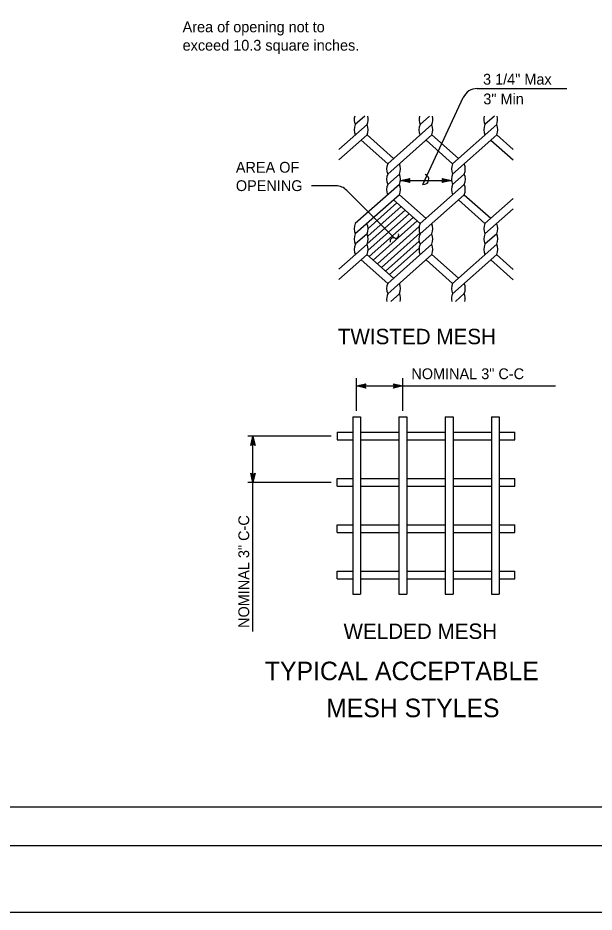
# Model space of a CAD drawing. Extents: x -894 to 866, y -472 to 714.
# Drawn here: x -182 to 192, y -472 to 107 of the extents above; entities that cross this region are included whole.
import ezdxf

# ---------------------------------------------------------------- set-up
doc = ezdxf.new("R2010")
doc.units = 0
for name, color, linetype in [('56 Stage 3 Anno', 7, 'Continuous'), ('57 Undefined', 7, 'Continuous'), ('60 Nongeo Data', 7, 'Continuous'), ('border_PLOTTING-ELEMENTS', 7, 'Continuous'), ('border_rw_22x34_Cut_Lines', 7, 'Continuous'), ('border_SHEET', 7, 'Continuous')]:
    doc.layers.add(name, color=color, linetype=linetype)

msp = doc.modelspace()

# ---------------------------------------------------------------- linework, layer by layer
at = {"layer": '56 Stage 3 Anno'}
for p, q in [((116.13, 61.3), (174.24, 61.3)), ((80.82, -0.78), (107.07, 55.52)), ((66.32, 1.68), (72.32, 3.01)), ((66.32, 1.68), (99.39, 1.68)), ((72.32, 0.34), (66.32, 1.68)), ((66.32, 1.68), (66.32, 1.68)), ((72.11, 0.7), (67.7, 1.68)), ((67.71, 1.69), (72.09, 2.65)), ((69.09, 1.68), (71.91, 2.31)), ((71.87, 1.06), (69.09, 1.68)), ((70.47, 1.68), (71.68, 1.95)), ((71.7, 1.4), (70.47, 1.68)), ((72.32, 3.01), (71.52, 1.68)), ((71.52, 1.68), (72.32, 0.34)), ((72.32, 3.01), (72.32, 3.01)), ((72.32, 0.34), (72.32, 0.34)), ((94.19, 1.68), (93.39, 3.02)), ((93.39, 3.02), (93.39, 3.02)), ((93.39, 3.02), (99.39, 1.68)), ((99.39, 1.68), (93.39, 0.35)), ((93.39, 0.35), (94.19, 1.68)), ((93.39, 0.35), (93.39, 0.35)), ((93.61, 2.67), (98.01, 1.68)), ((98, 1.68), (93.63, 0.71)), ((96.63, 1.68), (93.8, 1.06)), ((93.84, 2.31), (96.63, 1.68)), ((94.02, 1.96), (95.25, 1.68)), ((95.25, 1.68), (94.04, 1.42)), ((99.39, 1.68), (99.39, 1.68)), ((24.49, -1.76), (8.63, -1.76)), ((62.26, -35.39), (31.56, -4.69)), ((37.9, -147.47), (37.9, -126.47)), ((67.9, -147.47), (67.9, -126.47)), ((37.9, -131.47), (43.9, -130.14)), ((37.9, -131.47), (166.83, -131.47)), ((43.9, -132.81), (37.9, -131.47)), ((37.9, -131.47), (37.9, -131.47)), ((43.69, -132.46), (39.28, -131.47)), ((39.29, -131.47), (43.67, -130.5)), ((40.67, -131.48), (43.49, -130.85)), ((43.45, -132.1), (40.67, -131.48)), ((42.05, -131.48), (43.26, -131.21)), ((43.28, -131.75), (42.05, -131.48)), ((43.9, -130.14), (43.1, -131.47)), ((43.1, -131.47), (43.9, -132.81)), ((43.9, -130.14), (43.9, -130.14)), ((43.9, -132.81), (43.9, -132.81)), ((62.7, -131.47), (61.9, -130.13)), ((61.9, -130.13), (61.9, -130.13)), ((61.9, -130.13), (67.9, -131.47)), ((67.9, -131.47), (61.9, -132.8)), ((61.9, -132.8), (62.7, -131.47)), ((61.9, -132.8), (61.9, -132.8)), ((62.12, -130.49), (66.52, -131.47)), ((66.51, -131.48), (62.14, -132.44)), ((65.14, -131.47), (62.31, -132.1)), ((62.35, -130.85), (65.14, -131.47)), ((62.53, -131.2), (63.76, -131.47)), ((63.76, -131.47), (62.55, -131.74)), ((67.9, -131.47), (67.9, -131.47)), ((21.4, -163.97), (-32.59, -163.97)), ((-30.57, -169.97), (-29.23, -163.97)), ((-30.22, -169.76), (-29.23, -165.35)), ((-29.86, -169.52), (-29.23, -166.74)), ((-29.23, -290.62), (-29.23, -163.97)), ((-29.23, -163.97), (-29.23, -163.97)), ((-29.23, -163.97), (-27.9, -169.97)), ((-29.23, -165.36), (-28.26, -169.74)), ((-29.23, -166.74), (-28.61, -169.56)), ((-29.23, -169.17), (-30.57, -169.97)), ((-30.57, -169.97), (-30.57, -169.97)), ((-29.51, -169.35), (-29.23, -168.12)), ((-29.23, -168.12), (-28.97, -169.33)), ((-27.9, -169.97), (-29.23, -169.17)), ((-27.9, -169.97), (-27.9, -169.97)), ((-29.23, -193.97), (-30.56, -187.97)), ((-30.56, -187.97), (-30.56, -187.97)), ((-30.56, -187.97), (-29.23, -188.77)), ((-29.24, -192.58), (-30.2, -188.21)), ((-29.23, -191.21), (-29.86, -188.39)), ((-29.23, -189.83), (-29.5, -188.62)), ((-29.23, -188.77), (-27.89, -187.97)), ((-27.89, -187.97), (-29.23, -193.97)), ((-28.25, -188.19), (-29.23, -192.59)), ((-28.61, -188.42), (-29.23, -191.21)), ((-28.95, -188.6), (-29.23, -189.83)), ((-27.89, -187.97), (-27.89, -187.97)), ((21.4, -193.97), (-32.59, -193.97)), ((-29.23, -193.97), (-29.23, -193.97))]:
    msp.add_line(p, q, dxfattribs=at)
for centre, radius, start, end in [((116.13, 51.3), 10, 90, 155.00003), ((81.43, 2.44), 3.28, 259.17558, 73.28286), ((24.49, -11.76), 10, 45.00009, 90), ((63.15, -33.63), 2.06, 249.25125, 20.74892), ((61.69, -37.47), 2.06, 69.25125, 200.74892)]:
    msp.add_arc(centre, radius, start, end, dxfattribs=at)
at = {"layer": '60 Nongeo Data'}
for p, q in [((43.23, 43.36), (37.1, 37.91)), ((85.23, 43.36), (79.1, 37.91)), ((127.23, 43.36), (121.1, 37.91)), ((44.7, 37.98), (26.4, 21.7)), ((86.7, 37.98), (58.1, 12.53)), ((128.7, 37.98), (100.1, 12.53)), ((44.7, 31.29), (26.4, 15)), ((44.7, 31.22), (61.9, 15.91)), ((86.7, 31.29), (58.1, 5.84)), ((86.7, 31.22), (103.9, 15.91)), ((128.7, 31.29), (100.1, 5.83)), ((128.7, 31.22), (139.4, 21.69)), ((40.9, 27.91), (58.1, 12.6)), ((82.9, 27.91), (100.1, 12.6)), ((124.9, 27.91), (139.4, 15)), ((65.7, 5.91), (58.1, -0.86)), ((107.7, 5.91), (100.1, -0.86)), ((65.7, -0.79), (37.1, -26.24)), ((107.7, -0.79), (79.1, -26.24)), ((65.7, -7.48), (37.1, -32.94)), ((61.9, -10.86), (79.14, -26.21)), ((65.7, -7.55), (82.9, -22.86)), ((107.7, -7.48), (79.1, -32.94)), ((103.9, -10.86), (121.1, -26.17)), ((107.7, -7.48), (124.9, -22.79)), ((139.4, -9.89), (121.1, -26.17)), ((66.73, -15.16), (45.15, -34.38)), ((64.1, -12.82), (45.41, -29.45)), ((139.4, -16.58), (121.1, -32.87)), ((69.37, -17.51), (44.76, -39.4)), ((72, -19.85), (45.41, -43.51)), ((74.63, -22.19), (46.11, -47.58)), ((77.26, -24.53), (48.74, -49.92)), ((78.52, -28.1), (51.37, -52.26)), ((44.7, -32.87), (37.1, -39.63)), ((78.9, -32.45), (54, -54.61)), ((86.7, -32.87), (79.1, -39.63)), ((128.7, -32.8), (121.1, -39.56)), ((44.7, -39.56), (26.4, -55.85)), ((78.45, -37.54), (56.64, -56.95)), ((86.7, -39.56), (58.1, -65.01)), ((128.7, -39.49), (100.1, -64.94)), ((44.7, -46.25), (26.4, -62.54)), ((44.66, -46.29), (61.9, -61.64)), ((86.7, -46.25), (58.1, -71.71)), ((78.42, -42.25), (59.31, -59.25)), ((86.7, -46.32), (103.86, -61.6)), ((128.7, -46.18), (100.1, -71.64)), ((128.58, -46.29), (139.4, -55.92)), ((40.9, -49.64), (58.1, -64.95)), ((82.9, -49.64), (100.1, -64.95)), ((124.82, -49.64), (139.4, -62.61)), ((65.7, -71.64), (60.09, -76.64)), ((107.7, -71.57), (102.01, -76.64)), ((35.4, -151.47), (35.4, -266.47)), ((35.4, -151.47), (40.4, -151.47)), ((40.4, -151.47), (40.4, -266.47)), ((65.4, -151.47), (65.4, -266.47)), ((65.4, -151.47), (70.4, -151.47)), ((70.4, -151.47), (70.4, -266.47)), ((95.4, -151.47), (95.4, -266.47)), ((95.4, -151.47), (100.4, -151.47)), ((100.4, -151.47), (100.4, -266.47)), ((125.4, -151.47), (125.4, -266.47)), ((125.4, -151.47), (130.4, -151.47)), ((130.4, -151.47), (130.4, -266.47)), ((25.4, -161.47), (25.4, -166.47)), ((25.4, -161.47), (35.4, -161.47)), ((40.4, -161.47), (65.4, -161.47)), ((70.4, -161.47), (95.4, -161.47)), ((100.4, -161.47), (125.4, -161.47)), ((130.4, -161.47), (140.4, -161.47)), ((140.4, -166.47), (140.4, -161.47)), ((25.4, -166.47), (35.4, -166.47)), ((40.4, -166.47), (65.4, -166.47)), ((70.4, -166.47), (95.4, -166.47)), ((100.4, -166.47), (125.4, -166.47)), ((130.4, -166.47), (140.4, -166.47)), ((25.4, -196.47), (25.4, -191.47)), ((25.4, -191.47), (35.4, -191.47)), ((25.4, -196.47), (35.4, -196.47)), ((40.4, -191.47), (65.4, -191.47)), ((40.4, -196.47), (65.4, -196.47)), ((70.4, -191.47), (95.4, -191.47)), ((70.4, -196.47), (95.4, -196.47)), ((100.4, -191.47), (125.4, -191.47)), ((100.4, -196.47), (125.4, -196.47)), ((130.4, -191.47), (140.4, -191.47)), ((130.4, -196.47), (140.4, -196.47)), ((140.4, -196.47), (140.4, -191.47)), ((25.4, -226.47), (25.4, -221.47)), ((25.4, -221.47), (35.4, -221.47)), ((40.4, -221.47), (65.4, -221.47)), ((70.4, -221.47), (95.4, -221.47)), ((100.4, -221.47), (125.4, -221.47)), ((130.4, -221.47), (140.4, -221.47)), ((140.4, -226.47), (140.4, -221.47)), ((25.4, -226.47), (35.4, -226.47)), ((40.4, -226.47), (65.4, -226.47)), ((70.4, -226.47), (95.4, -226.47)), ((100.4, -226.47), (125.4, -226.47)), ((130.4, -226.47), (140.4, -226.47)), ((25.4, -256.47), (25.4, -251.47)), ((25.4, -251.47), (35.4, -251.47)), ((40.4, -251.47), (65.4, -251.47)), ((70.4, -251.47), (95.4, -251.47)), ((100.4, -251.47), (125.4, -251.47)), ((130.4, -251.47), (140.4, -251.47)), ((140.4, -256.47), (140.4, -251.47)), ((25.4, -256.47), (35.4, -256.47)), ((40.4, -256.47), (65.4, -256.47)), ((70.4, -256.47), (95.4, -256.47)), ((100.4, -256.47), (125.4, -256.47)), ((130.4, -256.47), (140.4, -256.47)), ((35.4, -266.47), (40.4, -266.47)), ((65.4, -266.47), (70.4, -266.47)), ((95.4, -266.47), (100.4, -266.47)), ((125.4, -266.47), (130.4, -266.47))]:
    msp.add_line(p, q, dxfattribs=at)
for centre, radius, start, end in [((44.56, 41.26), 8.17, 164.83008, 204.16968), ((36.77, 41.33), 8.61, 337.13704, 13.45878), ((86.52, 41.26), 8.14, 164.98224, 204.27111), ((78.3, 41.33), 9.05, 338.28631, 12.71709), ((128.51, 41.26), 8.13, 164.67102, 204.32306), ((120.35, 41.33), 9, 338.16464, 13.04086), ((44.1, 34.53), 7.77, 154.17881, 205.33275), ((36.13, 34.6), 9.22, 338.47509, 21.52491), ((86.28, 34.49), 7.95, 154.47002, 204.51616), ((78.31, 34.64), 9.04, 338.26857, 21.73143), ((128.71, 34.52), 8.33, 155.98606, 203.48952), ((120.28, 34.64), 9.06, 338.32348, 21.67652), ((65.27, 9.18), 7.91, 154.97773, 205.02227), ((57.56, 9.26), 8.8, 337.60852, 21.99686), ((107.47, 9.18), 8.09, 155.57654, 204.42346), ((99.53, 9.21), 8.81, 337.97715, 21.89594), ((65.28, 2.49), 7.92, 155.00466, 204.99534), ((57.6, 2.56), 8.76, 337.54608, 22.45392), ((107.16, 2.49), 7.81, 154.61612, 205.38389), ((100.04, 2.56), 8.36, 336.39807, 23.60194), ((64.96, -4.27), 7.66, 153.57788, 205.54629), ((57.41, -4.13), 8.94, 338.01708, 21.98292), ((107.43, -4.23), 8.07, 155.28834, 204.33518), ((99.8, -4.14), 8.58, 337.05292, 22.94708), ((44.04, -29.59), 7.71, 154.25914, 205.74086), ((37.71, -29.63), 7.71, 335.18198, 25.88604), ((86.52, -29.59), 8.14, 155.72005, 204.27995), ((78.72, -29.63), 8.61, 337.95412, 22.90589), ((128.73, -29.52), 8.33, 156.31542, 203.68458), ((120.5, -29.43), 8.86, 337.69986, 21.79199), ((44.03, -36.28), 7.7, 154.2262, 205.7738), ((36.14, -36.21), 9.19, 338.64554, 21.35446), ((86.14, -36.28), 7.79, 154.57104, 205.42896), ((78.94, -36.21), 8.45, 336.6737, 23.3263), ((128.39, -36.21), 8.02, 155.33546, 204.66454), ((120.52, -36.14), 8.84, 337.74664, 22.25337), ((44.79, -43.03), 8.4, 156.1528, 203.15986), ((37.4, -42.91), 8.03, 335.37497, 24.17756), ((86.52, -42.98), 8.14, 155.72103, 204.27897), ((78.55, -42.91), 8.81, 337.68003, 22.31998), ((129.88, -43.07), 9.45, 158.21979, 200.00348), ((120.29, -42.84), 9.05, 338.29513, 21.70487), ((65.36, -68.36), 8, 155.25515, 204.74485), ((57.9, -68.39), 8.45, 337.42165, 23.67415), ((107.14, -68.29), 7.79, 154.57008, 205.42992), ((99.62, -68.24), 8.74, 337.63246, 22.14246), ((65.72, -75.06), 8.32, 156.2735, 191.30471), ((57.89, -74.98), 8.5, 348.67196, 23.1825), ((107.49, -74.98), 8.11, 155.63869, 191.8695), ((99.08, -74.91), 9.25, 348.87127, 21.2141)]:
    msp.add_arc(centre, radius, start, end, dxfattribs=at)
at = {"layer": 'border_PLOTTING-ELEMENTS'}
for points in [[(-894.04, -472.44), (865.96, -472.44), (865.96, 713.56), (-894.04, 713.56)], [(-864.04, 670.56), (835.96, 670.56), (835.96, -429.44), (-864.04, -429.44)]]:
    msp.add_lwpolyline(points, close=True, dxfattribs=at)
at = {"layer": 'border_rw_22x34_Cut_Lines'}
msp.add_lwpolyline([(-864.04, 670.56), (835.96, 670.56), (835.96, -429.44), (-864.04, -429.44)], close=True, dxfattribs=at)
at = {"layer": 'border_SHEET'}
msp.add_line((810.96, -404.44), (-814.04, -404.44), dxfattribs=at)

# ---------------------------------------------------------------- texts
at = {"layer": '57 Undefined'}
for s, height, p in [('Area of opening not to', 7, (-74.81, 97.76)), ('exceed 10.3 square inches.', 7, (-74.81, 85.86)), ('3 1/4" Max', 7, (119.88, 63.84)), ('3" Min', 7, (120.05, 51.08)), ('AREA OF', 7, (-40.3, 6.76)), ('OPENING', 7, (-40.3, -5.14)), ('TWISTED MESH', 10, (25.73, -104.4)), ('NOMINAL 3" C-C', 7, (73.43, -127.05)), ('WELDED MESH', 10, (29.45, -295.4)), ('TYPICAL ACCEPTABLE', 12, (-21.49, -322.12)), ('MESH STYLES', 12, (18.2, -346.12))]:
    msp.add_text(s, height=height, dxfattribs=at).set_placement(p)
msp.add_text('NOMINAL 3" C-C', height=7, rotation=90, dxfattribs=at).set_placement((-31.68, -288.25))

doc.saveas('drawing.dxf')
